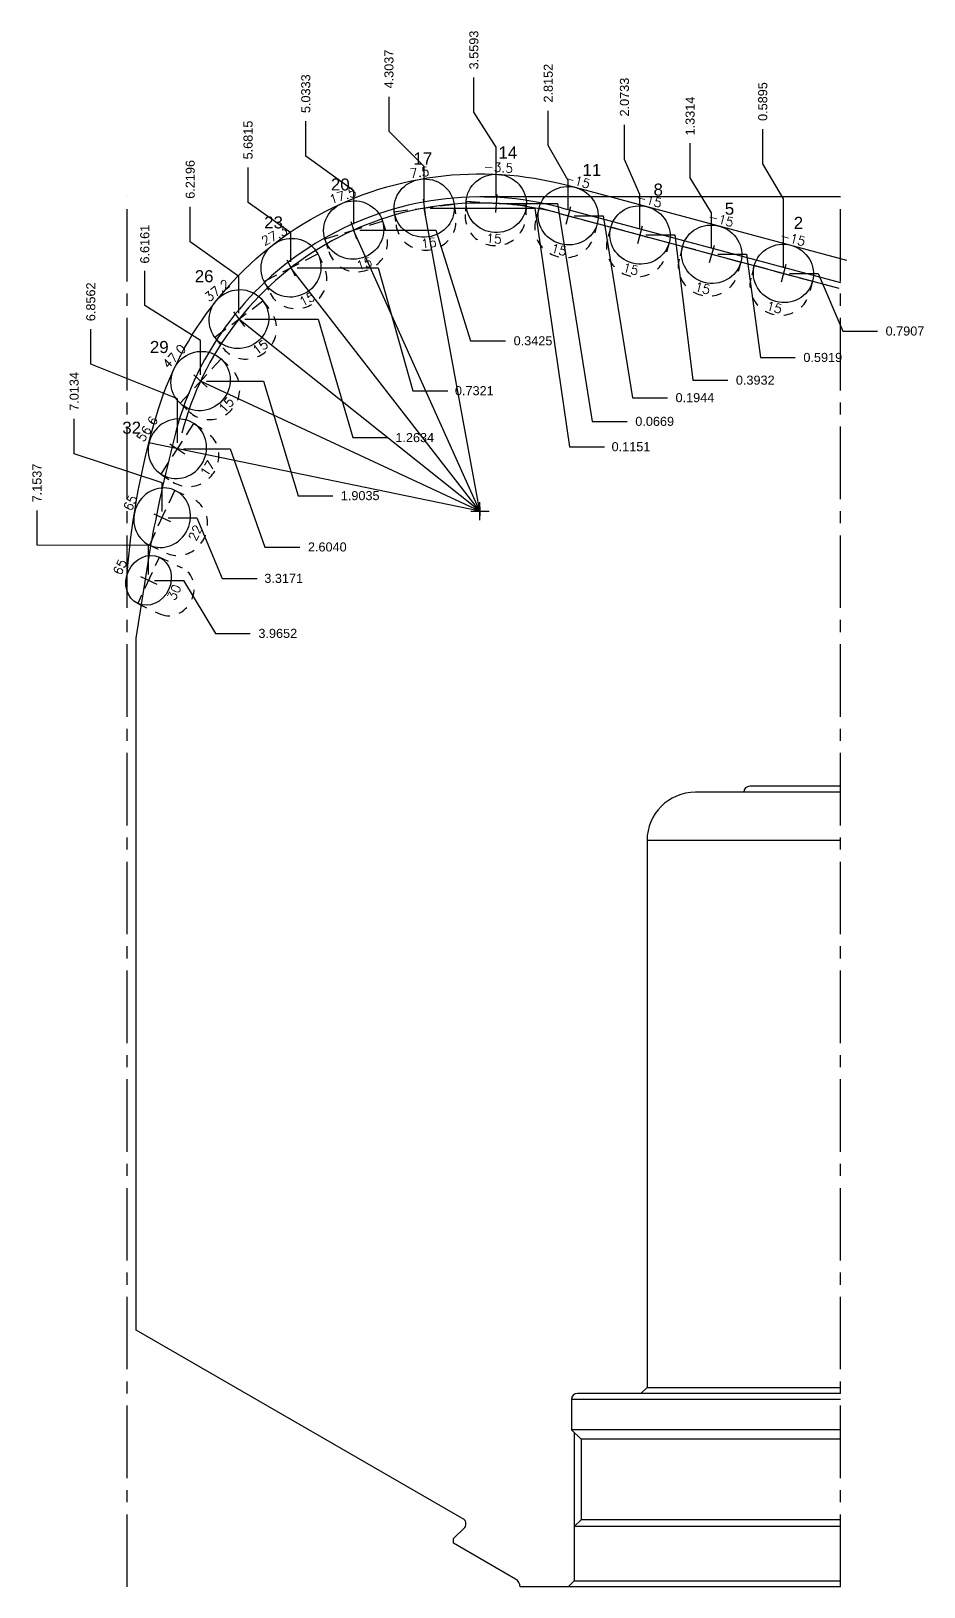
# Model space of a CAD drawing. Header units: inches. Extents: x 78 to 146, y -16.6 to 32.6.
# Drawn here: x 116.14 to 125.37, y 2.77 to 18.86 of the extents above; entities that cross this region are included whole.
import ezdxf
from ezdxf.enums import TextEntityAlignment as Align

# ---------------------------------------------------------------- set-up
doc = ezdxf.new("R2010")
doc.units = ezdxf.units.IN
doc.header["$MEASUREMENT"] = 0
doc.header["$PDMODE"] = 35
doc.linetypes.add('CENTER2', pattern=[1.125, 0.75, -0.125, 0.125, -0.125])
doc.linetypes.add('HIDDEN2', pattern=[0.1875, 0.125, -0.0625])
doc.layers.get('Defpoints').update_dxf_attribs({"color": 10})
doc.layers.add('Blade_5', color=7, linetype='Continuous', true_color=0x0066cc)
doc.layers.add('CLine', color=5, linetype='CENTER2')
doc.styles.add('RomanS', font='romans')
doc.styles.get("Standard").update_dxf_attribs({"font": 'arial.ttf'})
doc.dimstyles.get("Standard").update_dxf_attribs({"dimtxt": 0.09375, "dimasz": 0.18, "dimexe": 0.18, "dimexo": 0.0625, "dimgap": 0.09, "dimtad": 0, "dimtih": 1, "dimtoh": 1, "dimdec": 4, "dimzin": 0, "dimdsep": 46, "dimtxsty": 'Standard', "dimcen": 0.09, "dimadec": 4, "dimazin": 0, "dimtfac": 1, "dimtdec": 4, "dimtofl": 0, "dimtmove": 0, "dimatfit": 3, "dimfxl": 1, "dimtolj": 1, "dimtzin": 0, "dimarcsym": 0})

# ---------------------------------------------------------------- blocks, each defined once
blk = doc.blocks.new('CMark')
at = {"layer": 'CLine'}
for p, q in [((-0.094, 0), (0.094, 0)), ((0, 0.094), (0, -0.094))]:
    blk.add_line(p, q, dxfattribs=at)
blk = doc.blocks.new('1613@15')
for p, q in [((-0.17, 0), (-0.312, 0)), ((0.171, 0), (0.312, 0))]:
    blk.add_line(p, q)
at = {"color": 8, "linetype": 'HIDDEN2', "ltscale": 0.5}
blk.add_line((-0.312, 0), (-0.312, -0.135), dxfattribs=at)
at = {"color": 8, "linetype": 'HIDDEN2', "ltscale": 0.5, "flags": 128}
blk.add_lwpolyline([(0.312, 0), (0.312, -0.135)], dxfattribs=at)
blk.add_ellipse((0, 0), major_axis=(-0.312, 0), ratio=0.965926, start_param=-3.141592653589793, end_param=3.141592653589793)
at = {"color": 8, "linetype": 'HIDDEN2', "ltscale": 0.5}
blk.add_ellipse((0, -0.135), major_axis=(-0.312, 0), ratio=0.965926, start_param=0, end_param=3.141593, dxfattribs=at)
blk.add_blockref('CMark', (0, 0))
at = {"style": 'RomanS'}
blk.add_text('15', height=0.094, dxfattribs=at).set_placement((0, -0.364), align=Align.MIDDLE_CENTER)
blk.add_attdef('ANG', text='', height=0.094, dxfattribs=at).set_placement((0, 0.298), align=Align.BOTTOM_CENTER)
blk = doc.blocks.new('*D101')
at = {"layer": 'Blade_5', "color": 0, "lineweight": -2, "transparency": 16777216}
for p, q in [((123.709, 17.485), (123.709, 17.845)), ((123.922, 17.125), (123.709, 17.485)), ((123.922, 16.415), (123.922, 17.125))]:
    blk.add_line(p, q, dxfattribs=at)
at = {"layer": 'Defpoints', "color": 0, "transparency": 16777216}
for p in [(123.709, 17.845), (124.512, 17.143), (123.922, 16.352)]:
    blk.add_point(p, dxfattribs=at)
at = {"layer": 'Blade_5', "color": 0, "transparency": 16777216, "insert": (123.709, 18.13), "char_height": 0.0938, "attachment_point": 5, "rotation": 90}
blk.add_mtext('\\A1;0.5895', dxfattribs=at)
blk = doc.blocks.new('*D102')
at = {"layer": 'Blade_5', "color": 0, "lineweight": -2, "transparency": 16777216}
for p, q in [((122.958, 17.34), (122.958, 17.7)), ((123.18, 16.98), (122.958, 17.34)), ((123.18, 16.614), (123.18, 16.98))]:
    blk.add_line(p, q, dxfattribs=at)
at = {"layer": 'Defpoints', "color": 0, "transparency": 16777216}
for p in [(122.958, 17.7), (124.512, 17.143), (123.18, 16.551)]:
    blk.add_point(p, dxfattribs=at)
at = {"layer": 'Blade_5', "color": 0, "transparency": 16777216, "insert": (122.958, 17.98), "char_height": 0.0938, "attachment_point": 5, "rotation": 90}
blk.add_mtext('\\A1;1.3314', dxfattribs=at)
blk = doc.blocks.new('*D103')
at = {"layer": 'Blade_5', "color": 0, "lineweight": -2, "transparency": 16777216}
for p, q in [((122.279, 17.53), (122.279, 17.89)), ((122.439, 17.17), (122.279, 17.53)), ((122.439, 16.813), (122.439, 17.17))]:
    blk.add_line(p, q, dxfattribs=at)
at = {"layer": 'Defpoints', "color": 0, "transparency": 16777216}
for p in [(122.279, 17.89), (124.512, 17.143), (122.439, 16.75)]:
    blk.add_point(p, dxfattribs=at)
at = {"layer": 'Blade_5', "color": 0, "transparency": 16777216, "insert": (122.279, 18.176), "char_height": 0.0938, "attachment_point": 5, "rotation": 90}
blk.add_mtext('\\A1;2.0733', dxfattribs=at)
blk = doc.blocks.new('*D104')
at = {"layer": 'Blade_5', "color": 0, "lineweight": -2, "transparency": 16777216}
for p, q in [((121.491, 17.675), (121.491, 18.035)), ((121.697, 17.315), (121.491, 17.675)), ((121.697, 17.011), (121.697, 17.315))]:
    blk.add_line(p, q, dxfattribs=at)
at = {"layer": 'Defpoints', "color": 0, "transparency": 16777216}
for p in [(121.491, 18.035), (124.512, 17.143), (121.697, 16.949)]:
    blk.add_point(p, dxfattribs=at)
at = {"layer": 'Blade_5', "color": 0, "transparency": 16777216, "insert": (121.491, 18.32), "char_height": 0.0938, "attachment_point": 5, "rotation": 90}
blk.add_mtext('\\A1;2.8152', dxfattribs=at)
blk = doc.blocks.new('*D105')
at = {"layer": 'Blade_5', "color": 0, "lineweight": -2, "transparency": 16777216}
for p, q in [((120.722, 18.019), (120.722, 18.379)), ((120.953, 17.659), (120.722, 18.019)), ((120.953, 17.139), (120.953, 17.659))]:
    blk.add_line(p, q, dxfattribs=at)
at = {"layer": 'Defpoints', "color": 0, "transparency": 16777216}
for p in [(120.722, 18.379), (120.953, 17.076), (124.512, 17.143)]:
    blk.add_point(p, dxfattribs=at)
at = {"layer": 'Blade_5', "color": 0, "transparency": 16777216, "insert": (120.722, 18.663), "char_height": 0.0938, "attachment_point": 5, "rotation": 90}
blk.add_mtext('\\A1;3.5593', dxfattribs=at)
blk = doc.blocks.new('*D106')
at = {"layer": 'Blade_5', "color": 0, "lineweight": -2, "transparency": 16777216}
for p, q in [((119.844, 17.82), (119.844, 18.18)), ((120.208, 17.46), (119.844, 17.82)), ((120.208, 17.091), (120.208, 17.46))]:
    blk.add_line(p, q, dxfattribs=at)
at = {"layer": 'Defpoints', "color": 0, "transparency": 16777216}
for p in [(119.844, 18.18), (124.512, 17.143), (120.208, 17.028)]:
    blk.add_point(p, dxfattribs=at)
at = {"layer": 'Blade_5', "color": 0, "transparency": 16777216, "insert": (119.844, 18.466), "char_height": 0.0938, "attachment_point": 5, "rotation": 90}
blk.add_mtext('\\A1;4.3037', dxfattribs=at)
blk = doc.blocks.new('*D107')
at = {"layer": 'Blade_5', "color": 0, "lineweight": -2, "transparency": 16777216}
for p, q in [((118.984, 17.566), (118.984, 17.926)), ((119.479, 17.206), (118.984, 17.566)), ((119.479, 16.863), (119.479, 17.206))]:
    blk.add_line(p, q, dxfattribs=at)
at = {"layer": 'Defpoints', "color": 0, "transparency": 16777216}
for p in [(118.984, 17.926), (124.512, 17.143), (119.479, 16.801)]:
    blk.add_point(p, dxfattribs=at)
at = {"layer": 'Blade_5', "color": 0, "transparency": 16777216, "insert": (118.984, 18.211), "char_height": 0.0938, "attachment_point": 5, "rotation": 90}
blk.add_mtext('\\A1;5.0333', dxfattribs=at)
blk = doc.blocks.new('*D108')
at = {"layer": 'Blade_5', "color": 0, "lineweight": -2, "transparency": 16777216}
for p, q in [((118.387, 17.087), (118.387, 17.447)), ((118.83, 16.771), (118.387, 17.087)), ((118.83, 16.474), (118.83, 16.771))]:
    blk.add_line(p, q, dxfattribs=at)
at = {"layer": 'Defpoints', "color": 0, "transparency": 16777216}
for p in [(118.387, 17.447), (124.512, 17.143), (118.83, 16.411)]:
    blk.add_point(p, dxfattribs=at)
at = {"layer": 'Blade_5', "color": 0, "transparency": 16777216, "insert": (118.387, 17.732), "char_height": 0.0938, "attachment_point": 5, "rotation": 90}
blk.add_mtext('\\A1;5.6815', dxfattribs=at)
blk = doc.blocks.new('*D109')
at = {"layer": 'Blade_5', "color": 0, "lineweight": -2, "transparency": 16777216}
for p, q in [((117.789, 16.68), (117.789, 17.04)), ((118.292, 16.32), (117.789, 16.68)), ((118.292, 15.942), (118.292, 16.32))]:
    blk.add_line(p, q, dxfattribs=at)
at = {"layer": 'Defpoints', "color": 0, "transparency": 16777216}
for p in [(124.512, 17.143), (117.789, 17.04), (118.292, 15.88)]:
    blk.add_point(p, dxfattribs=at)
at = {"layer": 'Blade_5', "color": 0, "transparency": 16777216, "insert": (117.789, 17.325), "char_height": 0.0938, "attachment_point": 5, "rotation": 90}
blk.add_mtext('\\A1;6.2196', dxfattribs=at)
blk = doc.blocks.new('*D110')
at = {"layer": 'Blade_5', "color": 0, "lineweight": -2, "transparency": 16777216}
for p, q in [((117.319, 16.02), (117.319, 16.38)), ((117.896, 15.66), (117.319, 16.02)), ((117.896, 15.302), (117.896, 15.66))]:
    blk.add_line(p, q, dxfattribs=at)
at = {"layer": 'Defpoints', "color": 0, "transparency": 16777216}
for p in [(124.512, 17.143), (117.319, 16.38), (117.896, 15.24)]:
    blk.add_point(p, dxfattribs=at)
at = {"layer": 'Blade_5', "color": 0, "transparency": 16777216, "insert": (117.319, 16.655), "char_height": 0.0938, "attachment_point": 5, "rotation": 90}
blk.add_mtext('\\A1;6.6161', dxfattribs=at)
blk = doc.blocks.new('*D112')
at = {"layer": 'Blade_5', "color": 0, "lineweight": -2, "transparency": 16777216}
for p, q in [((123.985, 16.352), (124.282, 16.352)), ((124.282, 16.352), (124.535, 15.756)), ((124.535, 15.756), (124.895, 15.756))]:
    blk.add_line(p, q, dxfattribs=at)
at = {"layer": 'Defpoints', "color": 0, "transparency": 16777216}
for p in [(124.512, 17.143), (123.922, 16.352), (124.895, 15.756)]:
    blk.add_point(p, dxfattribs=at)
at = {"layer": 'Blade_5', "color": 0, "transparency": 16777216, "insert": (125.179, 15.756), "char_height": 0.0938, "attachment_point": 5}
blk.add_mtext('\\A1;0.7907', dxfattribs=at)
blk = doc.blocks.new('*D113')
at = {"layer": 'Blade_5', "color": 0, "lineweight": -2, "transparency": 16777216}
for p, q in [((123.243, 16.551), (123.54, 16.551)), ((123.54, 16.551), (123.684, 15.483)), ((123.684, 15.483), (124.044, 15.483))]:
    blk.add_line(p, q, dxfattribs=at)
at = {"layer": 'Defpoints', "color": 0, "transparency": 16777216}
for p in [(124.512, 17.143), (123.18, 16.551), (124.044, 15.483)]:
    blk.add_point(p, dxfattribs=at)
at = {"layer": 'Blade_5', "color": 0, "transparency": 16777216, "insert": (124.329, 15.483), "char_height": 0.0938, "attachment_point": 5}
blk.add_mtext('\\A1;0.5919', dxfattribs=at)
blk = doc.blocks.new('*D114')
at = {"layer": 'Blade_5', "color": 0, "lineweight": -2, "transparency": 16777216}
for p, q in [((122.501, 16.75), (122.799, 16.75)), ((122.799, 16.75), (122.987, 15.248)), ((122.987, 15.248), (123.347, 15.248))]:
    blk.add_line(p, q, dxfattribs=at)
at = {"layer": 'Defpoints', "color": 0, "transparency": 16777216}
for p in [(124.512, 17.143), (122.439, 16.75), (123.347, 15.248)]:
    blk.add_point(p, dxfattribs=at)
at = {"layer": 'Blade_5', "color": 0, "transparency": 16777216, "insert": (123.631, 15.248), "char_height": 0.0938, "attachment_point": 5}
blk.add_mtext('\\A1;0.3932', dxfattribs=at)
blk = doc.blocks.new('*D115')
at = {"layer": 'Blade_5', "color": 0, "lineweight": -2, "transparency": 16777216}
for p, q in [((121.759, 16.949), (122.057, 16.949)), ((122.057, 16.949), (122.362, 15.067)), ((122.362, 15.067), (122.722, 15.067))]:
    blk.add_line(p, q, dxfattribs=at)
at = {"layer": 'Defpoints', "color": 0, "transparency": 16777216}
for p in [(124.512, 17.143), (121.697, 16.949), (122.722, 15.067)]:
    blk.add_point(p, dxfattribs=at)
at = {"layer": 'Blade_5', "color": 0, "transparency": 16777216, "insert": (123.007, 15.067), "char_height": 0.0938, "attachment_point": 5}
blk.add_mtext('\\A1;0.1944', dxfattribs=at)
blk = doc.blocks.new('*D116')
at = {"layer": 'Blade_5', "color": 0, "lineweight": -2, "transparency": 16777216}
for p, q in [((121.015, 17.076), (121.586, 17.076)), ((121.586, 17.076), (121.946, 14.822)), ((121.946, 14.822), (122.306, 14.822))]:
    blk.add_line(p, q, dxfattribs=at)
at = {"layer": 'Defpoints', "color": 0, "transparency": 16777216}
for p in [(120.953, 17.076), (124.512, 17.143), (122.306, 14.822)]:
    blk.add_point(p, dxfattribs=at)
at = {"layer": 'Blade_5', "color": 0, "transparency": 16777216, "insert": (122.591, 14.822), "char_height": 0.0938, "attachment_point": 5}
blk.add_mtext('\\A1;0.0669', dxfattribs=at)
blk = doc.blocks.new('*D117')
at = {"layer": 'Blade_5', "color": 0, "lineweight": -2, "transparency": 16777216}
for p, q in [((120.271, 17.028), (121.351, 17.028)), ((121.351, 17.028), (121.711, 14.56)), ((121.711, 14.56), (122.071, 14.56))]:
    blk.add_line(p, q, dxfattribs=at)
at = {"layer": 'Defpoints', "color": 0, "transparency": 16777216}
for p in [(124.512, 17.143), (120.208, 17.028), (122.071, 14.56)]:
    blk.add_point(p, dxfattribs=at)
at = {"layer": 'Blade_5', "color": 0, "transparency": 16777216, "insert": (122.346, 14.56), "char_height": 0.0938, "attachment_point": 5}
blk.add_mtext('\\A1;0.1151', dxfattribs=at)
blk = doc.blocks.new('*D118')
at = {"layer": 'Blade_5', "color": 0, "lineweight": -2, "transparency": 16777216}
for p, q in [((119.541, 16.801), (120.328, 16.801)), ((120.328, 16.801), (120.688, 15.655)), ((120.688, 15.655), (121.048, 15.655))]:
    blk.add_line(p, q, dxfattribs=at)
at = {"layer": 'Defpoints', "color": 0, "transparency": 16777216}
for p in [(124.512, 17.143), (119.479, 16.801), (121.048, 15.655)]:
    blk.add_point(p, dxfattribs=at)
at = {"layer": 'Blade_5', "color": 0, "transparency": 16777216, "insert": (121.333, 15.655), "char_height": 0.0938, "attachment_point": 5}
blk.add_mtext('\\A1;0.3425', dxfattribs=at)
blk = doc.blocks.new('*D119')
at = {"layer": 'Blade_5', "color": 0, "lineweight": -2, "transparency": 16777216}
for p, q in [((118.893, 16.411), (119.731, 16.411)), ((119.731, 16.411), (120.091, 15.139)), ((120.091, 15.139), (120.451, 15.139))]:
    blk.add_line(p, q, dxfattribs=at)
at = {"layer": 'Defpoints', "color": 0, "transparency": 16777216}
for p in [(124.512, 17.143), (118.83, 16.411), (120.451, 15.139)]:
    blk.add_point(p, dxfattribs=at)
at = {"layer": 'Blade_5', "color": 0, "transparency": 16777216, "insert": (120.726, 15.139), "char_height": 0.0938, "attachment_point": 5}
blk.add_mtext('\\A1;0.7321', dxfattribs=at)
blk = doc.blocks.new('*D120')
at = {"layer": 'Blade_5', "color": 0, "lineweight": -2, "transparency": 16777216}
for p, q in [((118.355, 15.88), (119.11, 15.88)), ((119.11, 15.88), (119.47, 14.654)), ((119.47, 14.654), (119.83, 14.654))]:
    blk.add_line(p, q, dxfattribs=at)
at = {"layer": 'Defpoints', "color": 0, "transparency": 16777216}
for p in [(124.512, 17.143), (118.292, 15.88), (119.83, 14.654)]:
    blk.add_point(p, dxfattribs=at)
at = {"layer": 'Blade_5', "color": 0, "transparency": 16777216, "insert": (120.11, 14.654), "char_height": 0.0938, "attachment_point": 5}
blk.add_mtext('\\A1;1.2634', dxfattribs=at)
blk = doc.blocks.new('1313@30')
for p, q in [((-0.17, 0), (-0.265, 0)), ((0.171, 0), (0.264, 0))]:
    blk.add_line(p, q)
at = {"color": 8, "linetype": 'HIDDEN2', "ltscale": 0.5}
blk.add_line((-0.265, 0), (-0.265, -0.26), dxfattribs=at)
at = {"color": 8, "linetype": 'HIDDEN2', "ltscale": 0.5, "flags": 128}
blk.add_lwpolyline([(0.264, 0), (0.264, -0.26)], dxfattribs=at)
blk.add_ellipse((0, 0), major_axis=(0.264, 0), ratio=0.866025)
at = {"color": 8, "linetype": 'HIDDEN2', "ltscale": 0.5}
blk.add_ellipse((0, -0.26), major_axis=(0.264, 0), ratio=0.866025, start_param=3.141593, end_param=6.283185, dxfattribs=at)
blk.add_blockref('CMark', (0, 0))
at = {"style": 'RomanS'}
blk.add_text('30', height=0.094, dxfattribs=at).set_placement((0, -0.292), align=Align.MIDDLE_CENTER)
blk.add_attdef('ANG', text='', height=0.094, dxfattribs=at).set_placement((0, 0.251), align=Align.BOTTOM_CENTER)
blk = doc.blocks.new('*D171')
at = {"layer": 'Blade_5', "color": 0, "lineweight": -2, "transparency": 16777216}
for p, q in [((116.205, 13.541), (116.205, 13.901)), ((117.358, 13.538), (116.205, 13.541)), ((117.358, 13.24), (117.358, 13.538))]:
    blk.add_line(p, q, dxfattribs=at)
at = {"layer": 'Defpoints', "color": 0, "transparency": 16777216}
for p in [(124.512, 17.143), (116.205, 13.901), (117.358, 13.178)]:
    blk.add_point(p, dxfattribs=at)
at = {"layer": 'Blade_5', "color": 0, "transparency": 16777216, "insert": (116.205, 14.185), "char_height": 0.0938, "attachment_point": 5, "rotation": 90}
blk.add_mtext('\\A1;7.1537', dxfattribs=at)
blk = doc.blocks.new('*D172')
at = {"layer": 'Blade_5', "color": 0, "lineweight": -2, "transparency": 16777216}
for p, q in [((117.421, 13.178), (117.718, 13.178)), ((117.718, 13.178), (118.05, 12.629)), ((118.05, 12.629), (118.41, 12.629))]:
    blk.add_line(p, q, dxfattribs=at)
at = {"layer": 'Defpoints', "color": 0, "transparency": 16777216}
for p in [(124.512, 17.143), (117.358, 13.178), (118.41, 12.629)]:
    blk.add_point(p, dxfattribs=at)
at = {"layer": 'Blade_5', "color": 0, "transparency": 16777216, "insert": (118.694, 12.629), "char_height": 0.0938, "attachment_point": 5}
blk.add_mtext('\\A1;3.9652', dxfattribs=at)
blk = doc.blocks.new('1613@17')
for p, q in [((-0.17, 0), (-0.313, 0)), ((0.171, 0), (0.312, 0))]:
    blk.add_line(p, q)
at = {"color": 8, "linetype": 'HIDDEN2', "ltscale": 0.5}
blk.add_line((-0.313, 0), (-0.313, -0.152), dxfattribs=at)
at = {"color": 8, "linetype": 'HIDDEN2', "ltscale": 0.5, "flags": 128}
blk.add_lwpolyline([(0.312, 0), (0.312, -0.152)], dxfattribs=at)
blk.add_ellipse((0, 0), major_axis=(-0.312, 0), ratio=0.95632, start_param=3.141593, end_param=9.424778)
at = {"color": 8, "linetype": 'HIDDEN2', "ltscale": 0.5}
blk.add_ellipse((0, -0.152), major_axis=(-0.312, 0), ratio=0.95632, start_param=0, end_param=3.141593, dxfattribs=at)
blk.add_blockref('CMark', (0, 0))
at = {"style": 'RomanS'}
blk.add_text('17', height=0.094, dxfattribs=at).set_placement((0.001, -0.373), align=Align.MIDDLE_CENTER)
blk.add_attdef('ANG', text='', height=0.094, dxfattribs=at).set_placement((0, 0.298), align=Align.BOTTOM_CENTER)
blk = doc.blocks.new('*D184')
at = {"layer": 'Blade_5', "color": 0, "lineweight": -2, "transparency": 16777216}
for p, q in [((116.761, 15.415), (116.761, 15.775)), ((117.656, 15.055), (116.761, 15.415)), ((117.656, 14.602), (117.656, 15.055))]:
    blk.add_line(p, q, dxfattribs=at)
at = {"layer": 'Defpoints', "color": 0, "transparency": 16777216}
for p in [(124.512, 17.143), (116.761, 15.775), (117.656, 14.539)]:
    blk.add_point(p, dxfattribs=at)
at = {"layer": 'Blade_5', "color": 0, "transparency": 16777216, "insert": (116.761, 16.059), "char_height": 0.0938, "attachment_point": 5, "rotation": 90}
blk.add_mtext('\\A1;6.8562', dxfattribs=at)
blk = doc.blocks.new('*D185')
at = {"layer": 'Blade_5', "color": 0, "lineweight": -2, "transparency": 16777216}
for p, q in [((117.718, 14.539), (118.201, 14.539)), ((118.201, 14.539), (118.561, 13.523)), ((118.561, 13.523), (118.921, 13.523))]:
    blk.add_line(p, q, dxfattribs=at)
at = {"layer": 'Defpoints', "color": 0, "transparency": 16777216}
for p in [(124.512, 17.143), (117.656, 14.539), (118.921, 13.523)]:
    blk.add_point(p, dxfattribs=at)
at = {"layer": 'Blade_5', "color": 0, "transparency": 16777216, "insert": (119.206, 13.523), "char_height": 0.0938, "attachment_point": 5}
blk.add_mtext('\\A1;2.6040', dxfattribs=at)
blk = doc.blocks.new('1613@22')
for p, q in [((-0.17, 0), (-0.313, 0)), ((0.171, 0), (0.312, 0))]:
    blk.add_line(p, q)
at = {"color": 8, "linetype": 'HIDDEN2', "ltscale": 0.5}
blk.add_line((-0.313, 0), (-0.313, -0.195), dxfattribs=at)
at = {"color": 8, "linetype": 'HIDDEN2', "ltscale": 0.5, "flags": 128}
blk.add_lwpolyline([(0.312, 0), (0.312, -0.195)], dxfattribs=at)
blk.add_ellipse((0, 0), major_axis=(-0.312, 0), ratio=0.927168, start_param=3.141593, end_param=9.424778)
at = {"color": 8, "linetype": 'HIDDEN2', "ltscale": 0.5}
blk.add_ellipse((0, -0.195), major_axis=(-0.312, 0), ratio=0.927168, start_param=0, end_param=3.141593, dxfattribs=at)
blk.add_blockref('CMark', (0, 0))
at = {"style": 'RomanS'}
blk.add_text('22', height=0.094, dxfattribs=at).set_placement((0.003, -0.376), align=Align.MIDDLE_CENTER)
blk.add_attdef('ANG', text='', height=0.094, dxfattribs=at).set_placement((0, 0.287), align=Align.BOTTOM_CENTER)
blk = doc.blocks.new('*D189')
at = {"layer": 'Blade_5', "color": 0, "lineweight": -2, "transparency": 16777216}
for p, q in [((116.589, 14.488), (116.589, 14.848)), ((117.498, 14.186), (116.589, 14.488)), ((117.498, 13.889), (117.498, 14.186))]:
    blk.add_line(p, q, dxfattribs=at)
at = {"layer": 'Defpoints', "color": 0, "transparency": 16777216}
for p in [(124.512, 17.143), (116.589, 14.848), (117.498, 13.826)]:
    blk.add_point(p, dxfattribs=at)
at = {"layer": 'Blade_5', "color": 0, "transparency": 16777216, "insert": (116.589, 15.132), "char_height": 0.0938, "attachment_point": 5, "rotation": 90}
blk.add_mtext('\\A1;7.0134', dxfattribs=at)
blk = doc.blocks.new('*D190')
at = {"layer": 'Blade_5', "color": 0, "lineweight": -2, "transparency": 16777216}
for p, q in [((117.561, 13.826), (117.858, 13.826)), ((117.858, 13.826), (118.12, 13.198)), ((118.12, 13.198), (118.48, 13.198))]:
    blk.add_line(p, q, dxfattribs=at)
at = {"layer": 'Defpoints', "color": 0, "transparency": 16777216}
for p in [(124.512, 17.143), (117.498, 13.826), (118.48, 13.198)]:
    blk.add_point(p, dxfattribs=at)
at = {"layer": 'Blade_5', "color": 0, "transparency": 16777216, "insert": (118.755, 13.198), "char_height": 0.0938, "attachment_point": 5}
blk.add_mtext('\\A1;3.3171', dxfattribs=at)

msp = doc.modelspace()

# ---------------------------------------------------------------- linework, layer by layer
for p, q in [((124.51183, 17.14316), (120.7849, 17.14316)), ((121.60989, 16.97204), (124.49566, 16.1988)), ((121.62606, 17.03241), (124.51183, 16.25917)), ((120.7379, 13.89316), (120.8319, 13.89316)), ((120.7849, 13.94016), (120.7849, 13.84616)), ((117.23058, 12.58066), (117.38683, 13.58066)), ((117.23058, 5.42225), (117.23058, 12.58066)), ((123.51183, 10.98666), (123.01183, 10.98666)), ((124.51183, 10.98666), (123.51183, 10.98666)), ((124.51183, 11.04916), (123.57433, 11.04916)), ((124.51183, 10.48666), (122.51183, 10.48666)), ((122.51183, 10.48666), (122.51183, 4.83066)), ((120.62121, 3.46468), (117.23058, 5.42225)), ((122.51183, 4.83066), (122.44933, 4.76816)), ((122.51183, 4.83066), (124.51183, 4.83066)), ((124.51183, 4.70566), (121.73058, 4.70566)), ((121.73058, 4.70566), (121.73058, 4.39316)), ((122.44933, 4.76816), (121.79308, 4.76816)), ((124.51183, 4.76816), (122.44933, 4.76816)), ((124.51183, 4.39316), (121.73058, 4.39316)), ((121.73058, 4.39316), (121.82948, 4.29426)), ((121.76183, 3.39566), (121.76183, 4.36191)), ((124.51183, 4.29426), (121.82948, 4.29426)), ((121.82948, 4.29426), (121.82948, 3.46331)), ((120.51183, 3.26816), (120.62768, 3.384)), ((120.63683, 3.4061), (120.63683, 3.43761)), ((121.82948, 3.46331), (121.75933, 3.39316)), ((124.51183, 3.39316), (121.75933, 3.39316)), ((121.75933, 3.39316), (121.75933, 2.83066)), ((124.51183, 3.46331), (121.82948, 3.46331)), ((120.51183, 3.21921), (120.51183, 3.26816)), ((121.15246, 2.84935), (120.51183, 3.21921)), ((121.69683, 2.76816), (121.19933, 2.76816)), ((121.75933, 2.83066), (121.69683, 2.76816)), ((124.51183, 2.76816), (121.69683, 2.76816)), ((121.75933, 2.83066), (124.51183, 2.83066))]:
    msp.add_line(p, q)
for centre, radius, start, end in [((120.7849, 13.89316), 3.25, 75, 165.341329), ((120.7849, 13.89316), 3.1875, 75, 165.341329), ((133.36176, 10.60337), 16.25, 165.341329, 169.442782), ((123.01183, 10.48666), 0.5, 90, 180), ((123.57433, 10.98666), 0.0625, 90, 180), ((121.79308, 4.70566), 0.0625, 90, 180), ((120.60558, 3.43761), 0.03125, 0, 60), ((120.60558, 3.4061), 0.03125, 315, 0), ((121.10558, 2.76816), 0.09375, 0, 60)]:
    msp.add_arc(centre, radius, start, end)
at = {"layer": 'Blade_5'}
for q in [(120.2081, 17.02803), (119.47852, 16.80065), (118.83034, 16.41106), (118.29218, 15.87974), (117.89575, 15.23961), (117.3617, 14.59987)]:
    msp.add_line((120.7849, 13.89316), q, dxfattribs=at)
at = {"layer": 'CLine'}
for p, q in [((117.13683, 2.76816), (117.13683, 17.14316)), ((124.51183, 2.76816), (124.51183, 17.14316))]:
    msp.add_line(p, q, dxfattribs=at)
at = {"layer": 'Defpoints'}
msp.add_lwpolyline([(117.13683, 13.23253, -0.04981731), (117.40908, 14.77618, -0.4159595), (121.68802, 17.26366), (124.57379, 16.49042)], format="xyb", dxfattribs=at)

# ---------------------------------------------------------------- block references
at = {"rotation": 90}
msp.add_blockref('CMark', (120.7849, 13.89316), dxfattribs=at)
at = {"layer": 'Blade_5'}
for name, p, rotation, values in [('1613@15', (120.2081, 17.02803), 7.499999999999999, {'ANG': '7.5'}), ('1613@15', (120.95254, 17.07624), 356.5, {'ANG': '-3.5'}), ('1613@15', (119.47852, 16.80065), 17.5, {'ANG': '17.5'}), ('1613@15', (121.69665, 16.94879), 345, {'ANG': '-15'}), ('1613@15', (122.43855, 16.75), 345, {'ANG': '-15'}), ('1613@15', (123.18044, 16.55121), 345, {'ANG': '-15'}), ('1613@15', (118.83034, 16.41106), 27.3, {'ANG': '27.3'}), ('1613@15', (123.92234, 16.35242), 345, {'ANG': '-15'}), ('1613@15', (118.29218, 15.87974), 37.2, {'ANG': '37.2'}), ('1613@15', (117.89575, 15.23961), 47, {'ANG': '47.0'}), ('1613@17', (117.65563, 14.53919), 56.6, {'ANG': '56.6'}), ('1613@22', (117.4984, 13.82606), 65, {'ANG': '65'}), ('1313@30', (117.3581, 13.17796), 65, {'ANG': '65'})]:
    msp.add_blockref(name, p, dxfattribs=dict(at, rotation=rotation)).add_auto_attribs(values)

# ---------------------------------------------------------------- texts
for s, p in [('17', (120.09653, 17.47856)), ('14', (120.97588, 17.54031)), ('11', (121.84487, 17.359)), ('20', (119.24332, 17.21017)), ('8', (122.57925, 17.15711)), ('5', (123.316, 16.95998)), ('23', (118.55349, 16.81767)), ('2', (124.02898, 16.81273)), ('26', (117.83538, 16.26124)), ('29', (117.37154, 15.52893)), ('32', (117.08618, 14.69424))]:
    msp.add_text(s, height=0.125, dxfattribs=at).set_placement(p)

# ---------------------------------------------------------------- dimensions: what is measured, and where the dimension line sits
for feature_location, offset, dtype, origin, picture, middle in [((120.95254, 17.07624), (-0.2305, 1.30247), 1, (124.51183, 17.14316), '*D105', (120.72204, 18.66328)), ((120.2081, 17.02803), (-0.36403, 1.15168), 1, (124.51183, 17.14316), '*D106', (119.84407, 18.4662)), ((121.69665, 16.94879), (-0.20526, 1.08619), 1, (124.51183, 17.14316), '*D104', (121.49139, 18.31991)), ((119.47852, 16.80065), (-0.49432, 1.12579), 1, (124.51183, 17.14316), '*D107', (118.9842, 18.21104)), ((122.43855, 16.75), (-0.1597, 1.14026), 1, (124.51183, 17.14316), '*D103', (122.27885, 18.17566)), ((123.92234, 16.35242), (-0.21339, 1.49261), 1, (124.51183, 17.14316), '*D101', (123.70894, 18.12998)), ((123.18044, 16.55121), (-0.22275, 1.14909), 1, (124.51183, 17.14316), '*D102', (122.95769, 17.9803)), ((118.83034, 16.41106), (-0.44352, 1.03598), 1, (124.51183, 17.14316), '*D108', (118.38682, 17.73199)), ((118.292184, 15.879739), (-0.502746, 1.160258), 1, (124.511832, 17.143155), '*D109', (117.789438, 17.324819)), ((117.3581, 13.17796), (-1.15297, 0.72304), 1, (124.51183, 17.14316), '*D171', (116.20513, 14.18521)), ((117.4984, 13.82606), (-0.90964, 1.02164), 1, (124.51183, 17.14316), '*D189', (116.58876, 15.13172)), ((117.65563, 14.53919), (-0.89489, 1.23556), 1, (124.51183, 17.14316), '*D184', (116.76074, 16.05912)), ((117.89575, 15.23961), (-0.57698, 1.14007), 1, (124.51183, 17.14316), '*D110', (117.31877, 16.65549)), ((117.3581, 13.17796), (1.05194, -0.5489), 0, (124.51183, 17.14316), '*D172', (118.69413, 12.62906)), ((117.4984, 13.82606), (0.98155, -0.62799), 0, (124.51183, 17.14316), '*D190', (118.75547, 13.19807)), ((117.65563, 14.53919), (1.26536, -1.01626), 0, (124.51183, 17.14316), '*D185', (119.20623, 13.52293)), ((118.29218, 15.87974), (1.53805, -1.22575), 0, (124.51183, 17.14316), '*D120', (120.11022, 14.65399)), ((118.83034, 16.41106), (1.62019, -1.27203), 0, (124.51183, 17.14316), '*D119', (120.72608, 15.13903)), ((119.47852, 16.80065), (1.56939, -1.14603), 0, (124.51183, 17.14316), '*D118', (121.33286, 15.65462)), ((120.2081, 17.02803), (1.8626, -2.4679), 0, (124.51183, 17.14316), '*D117', (122.34625, 14.56013)), ((120.95254, 17.07624), (1.3535, -2.2538), 0, (124.51183, 17.14316), '*D116', (122.59073, 14.82245)), ((121.69665, 16.94879), (1.02574, -1.88212), 0, (124.51183, 17.14316), '*D115', (123.0068, 15.06667)), ((122.43855, 16.75), (0.90838, -1.50243), 0, (124.51183, 17.14316), '*D114', (123.63105, 15.24758)), ((123.180443, 16.551215), (0.863429, -1.068456), 0, (124.511832, 17.143155), '*D113', (124.328567, 15.482759)), ((123.92234, 16.35242), (0.97232, -0.59687), 0, (124.51183, 17.14316), '*D112', (125.17925, 15.75555))]:
    dim = msp.add_ordinate_dim(feature_location=feature_location, offset=offset, dtype=dtype, origin=origin, dimstyle='Standard', dxfattribs=at)
    dim.commit()
    dim.dimension.update_dxf_attribs({"geometry": picture, "text_midpoint": middle})
msp.add_ordinate_dim(feature_location=(117.895749, 15.239614), offset=(1.369073, -1.186024), dtype=0, origin=(124.511832, 17.143155), dimstyle='Standard', dxfattribs=at).render()

doc.saveas('drawing.dxf')
